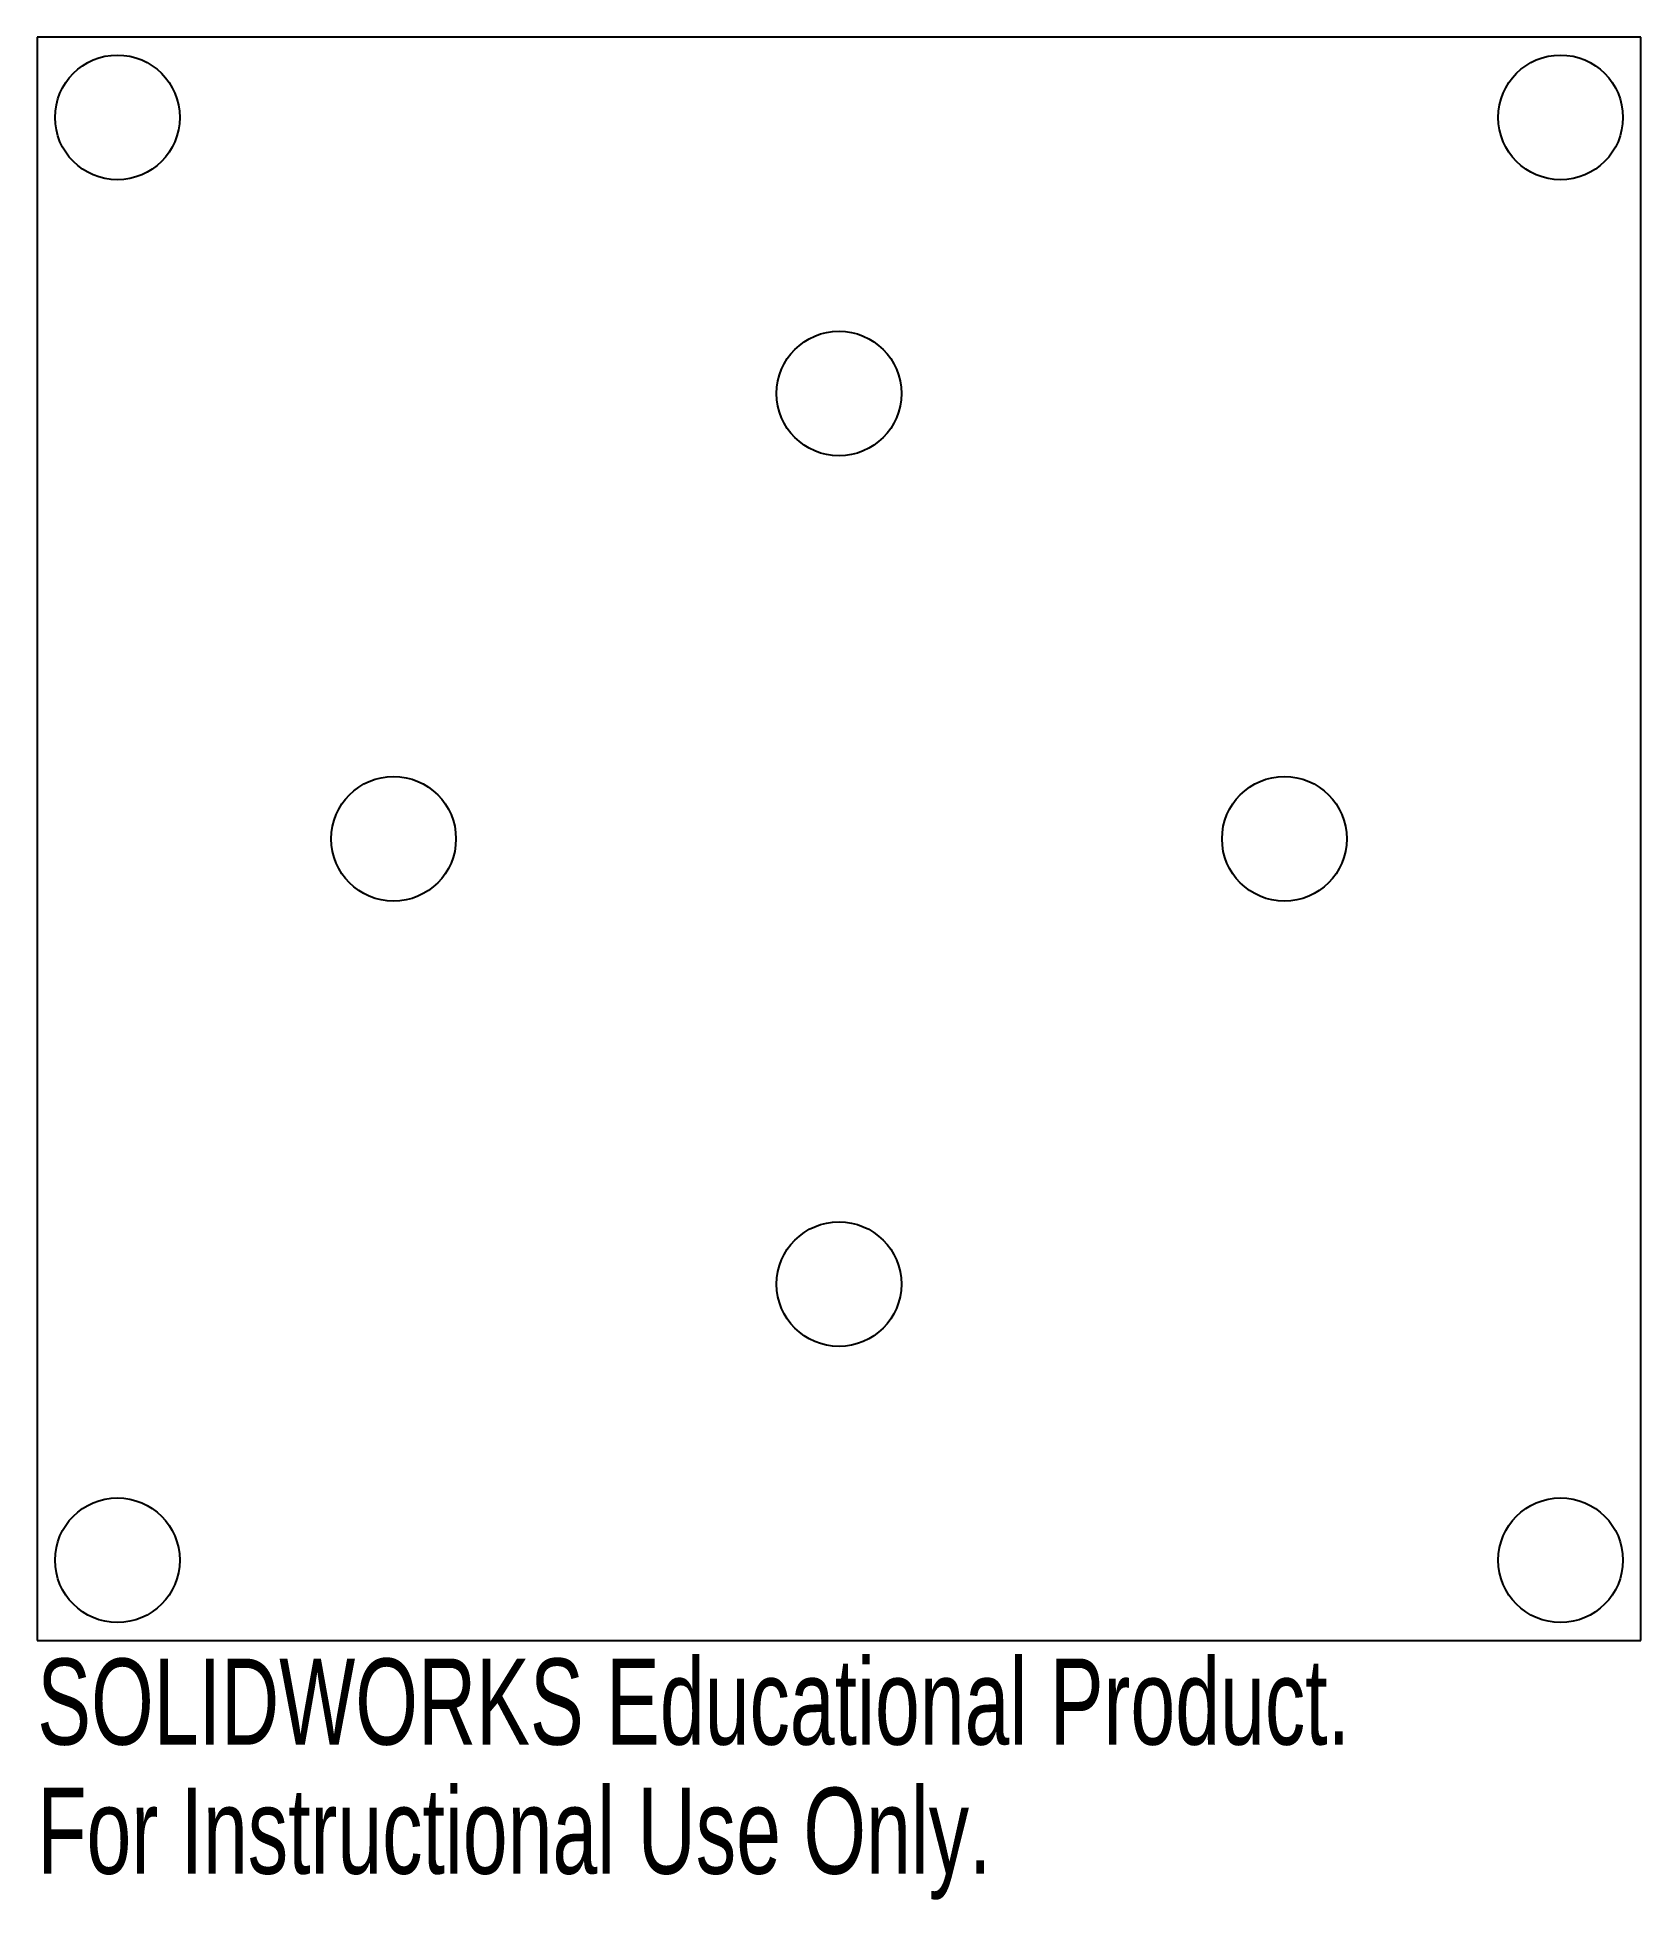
# Model space of a CAD drawing. Header units: millimetres. Extents: x -45 to 45, y -60 to 45.
import ezdxf

# ---------------------------------------------------------------- set-up
doc = ezdxf.new("R2010")
doc.units = ezdxf.units.MM
doc.styles.add('SLDTEXTSTYLE0', font='TXT', dxfattribs={"width": 0.7})

msp = doc.modelspace()

# ---------------------------------------------------------------- linework, layer by layer
at = {"color": 7, "linetype": 'Continuous', "lineweight": 25}
for p, q in [((45, 45), (-45, 45)), ((-45, 45), (-45, -45)), ((45, -45), (45, 45)), ((-45, -45), (45, -45))]:
    msp.add_line(p, q, dxfattribs=at)
for centre in [(-40.5, 40.5), (40.5, 40.5), (0, 25), (-25, 0), (25, 0), (0, -25), (-40.5, -40.5), (40.5, -40.5)]:
    msp.add_circle(centre, 3.5, dxfattribs=at)

# ---------------------------------------------------------------- texts
at = {"color": 7, "linetype": 'Continuous', "char_height": 4.8336, "attachment_point": 1, "style": 'SLDTEXTSTYLE0'}
for s, insert in [('SOLIDWORKS Educational Product.', (-45, -46.02)), ('For Instructional Use Only.', (-45, -53.27))]:
    msp.add_mtext(s, dxfattribs=dict(at, insert=insert))

doc.saveas('drawing.dxf')
